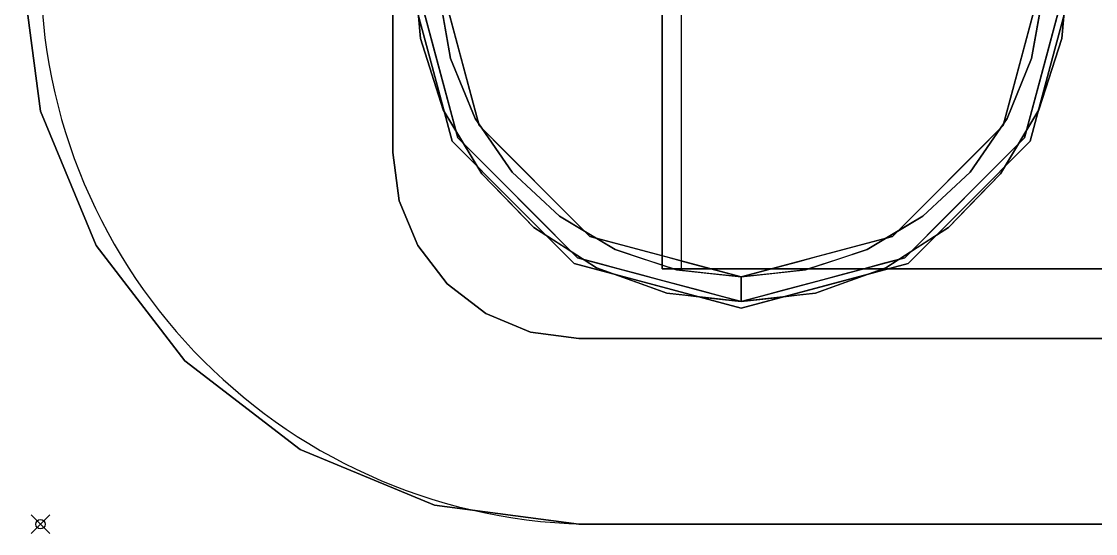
# Model space of a CAD drawing. Header units: millimetres. Extents: x -2 to 771, y -886 to 7.
# Drawn here: x -2 to 113.6, y -886 to -830.9 of the extents above; entities that cross this region are included whole.
import ezdxf

# ---------------------------------------------------------------- set-up
doc = ezdxf.new("R2010")
doc.units = ezdxf.units.MM
doc.header["$PDMODE"] = 35
for name, color, linetype in [('IQ_200_2D', 1, 'Continuous'), ('IQ_200_3D', 1, 'Continuous'), ('IQ_204_3D', 7, 'Continuous'), ('IQ_INS_3D', 3, 'Continuous')]:
    doc.layers.add(name, color=color, linetype=linetype)

msp = doc.modelspace()

# ---------------------------------------------------------------- linework, layer by layer
at = {"layer": 'IQ_200_2D'}
for p, q in [((69, -822.5), (69, -857.5)), ((69, -857.5), (669, -857.5)), ((60, -885), (710, -885))]:
    msp.add_line(p, q, dxfattribs=at)
msp.add_arc((60, -825), 60, 180, 270, dxfattribs=at)
at = {"layer": 'IQ_200_3D'}
for points, invisible_edges in [([(-2.04, -825, 157), (767.96, -60, 157), (767.96, -825, 157), (707.96, -885, 157)], 13), ([(767.96, -825, 190), (767.96, -60, 190), (-2.04, -825, 190), (707.96, -885, 190)], 14), ([(727.96, -845, 150), (37.96, -845, 150), (37.96, -80, 150), (727.96, -80, 150)], 5), ([(-2.04, -825, 157), (0, -840.53, 157), (0, -840.53, 190), (-2.04, -825, 190)], 2), ([(57.96, -885, 157), (0, -840.53, 157), (-2.04, -825, 157), (707.96, -885, 157)], 5), ([(-2.04, -825, 190), (0, -840.53, 190), (57.96, -885, 190), (707.96, -885, 190)], 10), ([(0, -840.53, 157), (5.99, -855, 157), (5.99, -855, 190), (0, -840.53, 190)], 10), ([(15.53, -867.43, 157), (5.99, -855, 157), (0, -840.53, 157), (57.96, -885, 157)], 12), ([(15.53, -867.43, 190), (57.96, -885, 190), (0, -840.53, 190), (5.99, -855, 190)], 3), ([(37.96, -845, 150), (38.64, -850.18, 150), (38.64, -850.18, 157), (37.96, -845, 157)], 2), ([(40.64, -855, 150), (38.64, -850.18, 150), (37.96, -845, 150), (57.96, -865, 150)], 12), ([(707.96, -865, 150), (57.96, -865, 150), (37.96, -845, 150), (727.96, -845, 150)], 14), ([(38.64, -850.18, 150), (40.64, -855, 150), (40.64, -855, 157), (38.64, -850.18, 157)], 10), ([(15.53, -867.43, 190), (5.99, -855, 190), (5.99, -855, 157), (15.53, -867.43, 157)], 10), ([(43.81, -859.14, 157), (40.64, -855, 157), (40.64, -855, 150), (43.81, -859.14, 150)], 10), ([(57.96, -865, 150), (43.81, -859.14, 150), (40.64, -855, 150)], 13), ([(43.81, -859.14, 150), (47.96, -862.32, 150), (47.96, -862.32, 157), (43.81, -859.14, 157)], 10), ([(57.96, -865, 150), (52.78, -864.32, 150), (47.96, -862.32, 150), (43.81, -859.14, 150)], 8), ([(47.96, -862.32, 150), (52.78, -864.32, 150), (52.78, -864.32, 157), (47.96, -862.32, 157)], 10), ([(57.96, -865, 157), (52.78, -864.32, 157), (52.78, -864.32, 150), (57.96, -865, 150)], 2), ([(15.53, -867.43, 157), (27.96, -876.96, 157), (27.96, -876.96, 190), (15.53, -867.43, 190)], 10), ([(27.96, -876.96, 157), (15.53, -867.43, 157), (57.96, -885, 157), (42.43, -882.96, 157)], 2), ([(27.96, -876.96, 190), (42.43, -882.96, 190), (57.96, -885, 190), (15.53, -867.43, 190)], 4), ([(27.96, -876.96, 157), (42.43, -882.96, 157), (42.43, -882.96, 190), (27.96, -876.96, 190)], 10), ([(57.96, -885, 190), (42.43, -882.96, 190), (42.43, -882.96, 157), (57.96, -885, 157)], 2)]:
    msp.add_3dface(points, dxfattribs=dict(at, invisible_edges=invisible_edges))
for points in [[(37.96, -80, 157), (37.96, -80, 150), (37.96, -845, 150), (37.96, -845, 157)], [(66.96, -822.5, 1470), (66.96, -822.5, 195), (66.96, -857.5, 195), (66.96, -857.5, 1470)], [(666.96, -857.5, 195), (66.96, -857.5, 195), (66.96, -822.5, 195), (666.96, -822.5, 195)], [(666.96, -857.5, 1470), (666.96, -822.5, 1470), (66.96, -822.5, 1470), (66.96, -857.5, 1470)], [(666.96, -857.5, 1470), (666.96, -857.5, 195), (66.96, -857.5, 195), (66.96, -857.5, 1470)], [(57.96, -865, 157), (57.96, -865, 150), (707.96, -865, 150), (707.96, -865, 157)], [(57.96, -885, 190), (57.96, -885, 157), (707.96, -885, 157), (707.96, -885, 190)]]:
    msp.add_3dface(points, dxfattribs=at)
at = {"layer": 'IQ_204_3D'}
for points, invisible_edges in [([(41.92, -834.79, 150), (39.51, -825.81, 150), (39.51, -825.81, 117.11), (41.92, -834.79, 117.11)], 10), ([(40.24, -824.71, 74.79), (40.91, -832.72, 82.81), (40.23, -825.81, 116.94)], 14), ([(40.91, -832.72, 82.81), (42.59, -834.62, 116.94), (40.23, -825.81, 116.94)], 13), ([(40.23, -825.81, 116.94), (44.95, -843.42, 116.94), (47.24, -842.1, 116.94), (42.88, -825.81, 116.94)], 10), ([(40.24, -824.71, 74.79), (42.95, -828.01, 78.09), (40.91, -832.72, 82.81)], 3), ([(42.95, -828.01, 78.09), (42.88, -825.81, 116.94), (45.06, -833.95, 116.94)], 13), ([(103.67, -842.1, 116.94), (105.97, -843.42, 116.94), (110.68, -825.81, 116.94), (108.03, -825.81, 116.94)], 5), ([(107.96, -828.01, 78.09), (105.85, -833.95, 116.94), (108.03, -825.81, 116.94)], 13), ([(110, -832.72, 82.81), (107.96, -828.01, 78.09), (110.67, -824.71, 74.79)], 3), ([(110, -832.72, 82.81), (110.68, -825.81, 116.94), (108.33, -834.62, 116.94)], 13), ([(111.4, -825.81, 117.11), (111.4, -825.81, 150), (108.99, -834.79, 150), (108.99, -834.79, 117.11)], 5), ([(110.67, -824.71, 74.79), (110.68, -825.81, 116.94), (110, -832.72, 82.81)], 3), ([(40.91, -832.72, 82.81), (42.95, -828.01, 78.09), (44.17, -834.88, 84.96)], 13), ([(44.17, -834.88, 84.96), (42.95, -828.01, 78.09), (45.06, -833.95, 116.94)], 14), ([(106.74, -834.88, 84.96), (105.85, -833.95, 116.94), (107.96, -828.01, 78.09)], 3), ([(106.74, -834.88, 84.96), (107.96, -828.01, 78.09), (110, -832.72, 82.81)], 14), ([(43.38, -840.38, 90.46), (40.91, -832.72, 82.81), (44.17, -834.88, 84.96)], 14), ([(43.38, -840.38, 90.46), (42.59, -834.62, 116.94), (40.91, -832.72, 82.81)], 3), ([(107.53, -840.38, 90.46), (106.74, -834.88, 84.96), (110, -832.72, 82.81)], 3), ([(108.33, -834.62, 116.94), (107.53, -840.38, 90.46), (110, -832.72, 82.81)], 13), ([(41.92, -834.79, 117.11), (44.33, -843.78, 117.11), (44.33, -843.78, 150), (41.92, -834.79, 150)], 10), ([(43.38, -840.38, 90.46), (44.95, -843.42, 116.94), (42.59, -834.62, 116.94)], 13), ([(44.17, -834.88, 84.96), (46.82, -841.34, 91.42), (43.38, -840.38, 90.46)], 14), ([(44.17, -834.88, 84.96), (45.06, -833.95, 116.94), (46.82, -841.34, 91.42)], 3), ([(46.82, -841.34, 91.42), (45.06, -833.95, 116.94), (47.24, -842.1, 116.94)], 13), ([(104.09, -841.34, 91.42), (103.67, -842.1, 116.94), (105.85, -833.95, 116.94)], 13), ([(106.74, -834.88, 84.96), (104.09, -841.34, 91.42), (105.85, -833.95, 116.94)], 14), ([(106.74, -834.88, 84.96), (107.53, -840.38, 90.46), (104.09, -841.34, 91.42)], 3), ([(108.33, -834.62, 116.94), (105.97, -843.42, 116.94), (107.53, -840.38, 90.46)], 14), ([(106.58, -843.78, 150), (106.58, -843.78, 117.11), (108.99, -834.79, 117.11), (108.99, -834.79, 150)], 5), ([(43.38, -840.38, 90.46), (46.82, -841.34, 91.42), (47.52, -847.28, 97.36)], 3), ([(47.52, -847.28, 97.36), (44.95, -843.42, 116.94), (43.38, -840.38, 90.46)], 3), ([(103.39, -847.28, 97.36), (104.09, -841.34, 91.42), (107.53, -840.38, 90.46)], 3), ([(103.39, -847.28, 97.36), (107.53, -840.38, 90.46), (105.97, -843.42, 116.94)], 14), ([(46.82, -841.34, 91.42), (50.79, -847.09, 97.17), (47.52, -847.28, 97.36)], 14), ([(47.24, -842.1, 116.94), (50.23, -845.08, 116.94), (46.82, -841.34, 91.42)], 14), ([(46.82, -841.34, 91.42), (50.23, -845.08, 116.94), (50.79, -847.09, 97.17)], 3), ([(104.09, -841.34, 91.42), (103.39, -847.28, 97.36), (100.12, -847.09, 97.17)], 3), ([(100.12, -847.09, 97.17), (100.69, -845.08, 116.94), (104.09, -841.34, 91.42)], 3), ([(100.69, -845.08, 116.94), (103.67, -842.1, 116.94), (104.09, -841.34, 91.42)], 14), ([(59.17, -854.02, 116.94), (47.24, -842.1, 116.94), (44.95, -843.42, 116.94), (57.84, -856.32, 116.94)], 10), ([(105.97, -843.42, 116.94), (103.67, -842.1, 116.94), (91.74, -854.02, 116.94), (93.07, -856.32, 116.94)], 5), ([(44.33, -843.78, 117.11), (50.91, -850.36, 117.11), (50.91, -850.36, 150), (44.33, -843.78, 150)], 10), ([(48.17, -846.65, 116.94), (44.95, -843.42, 116.94), (47.52, -847.28, 97.36)], 14), ([(100, -850.36, 117.11), (106.58, -843.78, 117.11), (106.58, -843.78, 150), (100, -850.36, 150)], 10), ([(103.39, -847.28, 97.36), (105.97, -843.42, 116.94), (102.74, -846.65, 116.94)], 13), ([(50.23, -845.08, 116.94), (53.21, -848.06, 116.94), (50.79, -847.09, 97.17)], 14), ([(97.7, -848.06, 116.94), (100.69, -845.08, 116.94), (100.12, -847.09, 97.17)], 14), ([(50.32, -850.17, 100.25), (48.17, -846.65, 116.94), (47.52, -847.28, 97.36)], 3), ([(47.52, -847.28, 97.36), (50.79, -847.09, 97.17), (53.12, -853.05, 103.14)], 3), ([(48.17, -846.65, 116.94), (50.32, -850.17, 100.25), (51.39, -849.87, 116.94)], 3), ([(55.89, -851.85, 101.94), (53.12, -853.05, 103.14), (50.79, -847.09, 97.17)], 3), ([(53.34, -849.47, 99.55), (50.79, -847.09, 97.17), (53.21, -848.06, 116.94)], 14), ([(95.02, -851.85, 101.94), (100.12, -847.09, 97.17), (97.79, -853.05, 103.14)], 14), ([(97.57, -849.47, 99.55), (97.7, -848.06, 116.94), (100.12, -847.09, 97.17)], 3), ([(97.79, -853.05, 103.14), (100.12, -847.09, 97.17), (103.39, -847.28, 97.36)], 3), ([(102.74, -846.65, 116.94), (99.52, -849.87, 116.94), (100.59, -850.17, 100.25)], 14), ([(102.74, -846.65, 116.94), (100.59, -850.17, 100.25), (103.39, -847.28, 97.36)], 13), ([(53.34, -849.47, 99.55), (53.21, -848.06, 116.94), (56.19, -851.04, 116.94)], 13), ([(97.7, -848.06, 116.94), (97.57, -849.47, 99.55), (94.72, -851.04, 116.94)], 3), ([(53.12, -853.05, 103.14), (51.39, -849.87, 116.94), (50.32, -850.17, 100.25)], 3), ([(53.12, -853.05, 103.14), (54.62, -853.09, 116.94), (51.39, -849.87, 116.94)], 13), ([(55.89, -851.85, 101.94), (53.34, -849.47, 99.55), (56.19, -851.04, 116.94)], 14), ([(95.02, -851.85, 101.94), (94.72, -851.04, 116.94), (97.57, -849.47, 99.55)], 3), ([(97.79, -853.05, 103.14), (99.52, -849.87, 116.94), (96.29, -853.09, 116.94)], 13), ([(99.52, -849.87, 116.94), (97.79, -853.05, 103.14), (100.59, -850.17, 100.25)], 13), ([(50.91, -850.36, 117.11), (57.49, -856.93, 117.11), (57.49, -856.93, 150), (50.91, -850.36, 150)], 10), ([(55.89, -851.85, 101.94), (56.19, -851.04, 116.94), (58.89, -853.64, 103.72)], 3), ([(59.17, -854.02, 116.94), (58.89, -853.64, 103.72), (56.19, -851.04, 116.94)], 3), ([(94.72, -851.04, 116.94), (92.02, -853.64, 103.72), (91.74, -854.02, 116.94)], 3), ([(92.02, -853.64, 103.72), (94.72, -851.04, 116.94), (95.02, -851.85, 101.94)], 3), ([(100, -850.36, 150), (93.43, -856.93, 150), (93.43, -856.93, 117.11), (100, -850.36, 117.11)], 10), ([(59.89, -857.41, 107.49), (53.12, -853.05, 103.14), (55.89, -851.85, 101.94)], 14), ([(55.89, -851.85, 101.94), (61.89, -855.42, 105.51), (59.89, -857.41, 107.49)], 14), ([(91.02, -857.41, 107.49), (89.02, -855.42, 105.51), (95.02, -851.85, 101.94)], 13), ([(97.79, -853.05, 103.14), (91.02, -857.41, 107.49), (95.02, -851.85, 101.94)], 14), ([(56.5, -855.23, 105.32), (54.62, -853.09, 116.94), (53.12, -853.05, 103.14)], 3), ([(54.62, -853.09, 116.94), (56.5, -855.23, 105.32), (56.23, -854.71, 116.94)], 3), ([(97.79, -853.05, 103.14), (96.29, -853.09, 116.94), (94.41, -855.23, 105.32)], 3), ([(94.41, -855.23, 105.32), (96.29, -853.09, 116.94), (94.68, -854.71, 116.94)], 13), ([(56.5, -855.23, 105.32), (57.84, -856.32, 116.94), (56.23, -854.71, 116.94)], 13), ([(75.46, -858.38, 116.94), (59.17, -854.02, 116.94), (57.84, -856.32, 116.94), (75.46, -861.04, 116.94)], 2), ([(58.89, -853.64, 103.72), (59.17, -854.02, 116.94), (61.89, -855.42, 105.51)], 3), ([(61.89, -855.42, 105.51), (59.17, -854.02, 116.94), (63.24, -855.11, 116.94)], 13), ([(93.07, -856.32, 116.94), (91.74, -854.02, 116.94), (75.46, -858.38, 116.94), (75.46, -861.04, 116.94)], 1), ([(87.67, -855.11, 116.94), (91.74, -854.02, 116.94), (89.02, -855.42, 105.51)], 14), ([(92.02, -853.64, 103.72), (89.02, -855.42, 105.51), (91.74, -854.02, 116.94)], 14), ([(94.68, -854.71, 116.94), (93.07, -856.32, 116.94), (94.41, -855.23, 105.32)], 14), ([(56.5, -855.23, 105.32), (59.89, -857.41, 107.49), (57.84, -856.32, 116.94)], 14), ([(67.46, -860.12, 110.2), (59.89, -857.41, 107.49), (61.89, -855.42, 105.51)], 14), ([(61.89, -855.42, 105.51), (63.24, -855.11, 116.94), (65.2, -856.53, 106.61)], 3), ([(61.89, -855.42, 105.51), (68.51, -857.63, 107.72), (67.46, -860.12, 110.2)], 14), ([(65.28, -855.66, 116.94), (65.2, -856.53, 106.61), (63.24, -855.11, 116.94)], 3), ([(65.2, -856.53, 106.61), (65.28, -855.66, 116.94), (66.86, -857.08, 107.17)], 3), ([(67.31, -856.2, 116.94), (66.86, -857.08, 107.17), (65.28, -855.66, 116.94)], 3), ([(89.02, -855.42, 105.51), (83.45, -860.12, 110.2), (82.4, -857.63, 107.72)], 3), ([(83.45, -860.12, 110.2), (89.02, -855.42, 105.51), (91.02, -857.41, 107.49)], 3), ([(84.05, -857.08, 107.17), (83.6, -856.2, 116.94), (85.64, -855.66, 116.94)], 13), ([(85.64, -855.66, 116.94), (85.71, -856.53, 106.61), (84.05, -857.08, 107.17)], 13), ([(85.64, -855.66, 116.94), (87.67, -855.11, 116.94), (85.71, -856.53, 106.61)], 14), ([(89.02, -855.42, 105.51), (85.71, -856.53, 106.61), (87.67, -855.11, 116.94)], 14), ([(93.07, -856.32, 116.94), (91.02, -857.41, 107.49), (94.41, -855.23, 105.32)], 13), ([(57.49, -856.93, 150), (65.93, -859.2, 117.11), (66.47, -859.34, 150)], 3), ([(57.49, -856.93, 150), (57.49, -856.93, 117.11), (65.93, -859.2, 117.11)], 13), ([(60.04, -856.91, 116.94), (57.84, -856.32, 116.94), (59.89, -857.41, 107.49)], 14), ([(61.78, -858.09, 108.17), (60.04, -856.91, 116.94), (59.89, -857.41, 107.49)], 3), ([(60.04, -856.91, 116.94), (61.78, -858.09, 108.17), (62.24, -857.5, 116.94)], 3), ([(67.31, -856.2, 116.94), (68.51, -857.63, 107.72), (66.86, -857.08, 107.17)], 13), ([(67.31, -856.2, 116.94), (69.35, -856.75, 116.94), (68.51, -857.63, 107.72)], 14), ([(69.35, -856.75, 116.94), (71.38, -857.29, 116.94), (68.51, -857.63, 107.72)], 14), ([(79.53, -857.29, 116.94), (81.56, -856.75, 116.94), (82.4, -857.63, 107.72)], 14), ([(81.56, -856.75, 116.94), (83.6, -856.2, 116.94), (82.4, -857.63, 107.72)], 14), ([(84.05, -857.08, 107.17), (82.4, -857.63, 107.72), (83.6, -856.2, 116.94)], 14), ([(84.99, -859.2, 117.11), (93.43, -856.93, 150), (84.44, -859.34, 150)], 13), ([(93.43, -856.93, 117.11), (93.43, -856.93, 150), (84.99, -859.2, 117.11)], 3), ([(90.87, -856.91, 116.94), (88.67, -857.5, 116.94), (89.13, -858.09, 108.17)], 14), ([(89.13, -858.09, 108.17), (91.02, -857.41, 107.49), (90.87, -856.91, 116.94)], 14), ([(91.02, -857.41, 107.49), (93.07, -856.32, 116.94), (90.87, -856.91, 116.94)], 13), ([(62.24, -857.5, 116.94), (61.78, -858.09, 108.17), (63.67, -858.76, 108.85)], 13), ([(64.45, -858.09, 116.94), (62.24, -857.5, 116.94), (63.67, -858.76, 108.85)], 14), ([(65.57, -859.44, 109.52), (64.45, -858.09, 116.94), (63.67, -858.76, 108.85)], 3), ([(64.45, -858.09, 116.94), (65.57, -859.44, 109.52), (66.65, -858.68, 116.94)], 3), ([(75.46, -858.38, 108.47), (67.46, -860.12, 110.2), (68.51, -857.63, 107.72)], 3), ([(71.98, -858.01, 108.09), (68.51, -857.63, 107.72), (71.38, -857.29, 116.94)], 14), ([(73.42, -857.84, 116.94), (71.98, -858.01, 108.09), (71.38, -857.29, 116.94)], 3), ([(73.72, -858.2, 108.28), (71.98, -858.01, 108.09), (73.42, -857.84, 116.94)], 14), ([(73.42, -857.84, 116.94), (75.46, -858.38, 116.94), (73.72, -858.2, 108.28)], 14), ([(75.46, -858.38, 108.47), (73.72, -858.2, 108.28), (75.46, -858.38, 116.94)], 2), ([(75.46, -858.38, 108.47), (82.4, -857.63, 107.72), (83.45, -860.12, 110.2)], 14), ([(77.49, -857.84, 116.94), (77.19, -858.2, 108.28), (75.46, -858.38, 116.94)], 3), ([(75.46, -858.38, 108.47), (75.46, -858.38, 116.94), (77.19, -858.2, 108.28)], 2), ([(77.19, -858.2, 108.28), (77.49, -857.84, 116.94), (78.93, -858.01, 108.09)], 3), ([(77.49, -857.84, 116.94), (79.53, -857.29, 116.94), (78.93, -858.01, 108.09)], 14), ([(78.93, -858.01, 108.09), (79.53, -857.29, 116.94), (82.4, -857.63, 107.72)], 3), ([(85.34, -859.44, 109.52), (86.46, -858.09, 116.94), (84.26, -858.68, 116.94)], 13), ([(85.34, -859.44, 109.52), (87.24, -858.76, 108.85), (86.46, -858.09, 116.94)], 14), ([(87.24, -858.76, 108.85), (88.67, -857.5, 116.94), (86.46, -858.09, 116.94)], 13), ([(88.67, -857.5, 116.94), (87.24, -858.76, 108.85), (89.13, -858.09, 108.17)], 13), ([(66.65, -858.68, 116.94), (65.57, -859.44, 109.52), (67.46, -860.12, 110.2)], 13), ([(75.46, -861.75, 117.11), (66.47, -859.34, 150), (65.93, -859.2, 117.11)], 3), ([(66.47, -859.34, 150), (75.46, -861.75, 117.11), (75.46, -861.75, 150)], 1), ([(67.46, -860.12, 110.2), (68.85, -859.27, 116.94), (66.65, -858.68, 116.94)], 13), ([(75.46, -861.04, 111.12), (67.46, -860.12, 110.2), (75.46, -858.38, 108.47)], 14), ([(68.85, -859.27, 116.94), (67.46, -860.12, 110.2), (69.46, -860.35, 110.43)], 13), ([(69.46, -860.35, 110.43), (71.05, -859.86, 116.94), (68.85, -859.27, 116.94)], 13), ([(75.46, -861.04, 111.12), (75.46, -858.38, 108.47), (83.45, -860.12, 110.2)], 3), ([(75.46, -861.75, 117.11), (84.99, -859.2, 117.11), (84.44, -859.34, 150)], 14), ([(84.44, -859.34, 150), (75.46, -861.75, 150), (75.46, -861.75, 117.11)], 12), ([(79.86, -859.86, 116.94), (81.45, -860.35, 110.43), (82.06, -859.27, 116.94)], 3), ([(81.45, -860.35, 110.43), (83.45, -860.12, 110.2), (82.06, -859.27, 116.94)], 14), ([(83.45, -860.12, 110.2), (84.26, -858.68, 116.94), (82.06, -859.27, 116.94)], 13), ([(84.26, -858.68, 116.94), (83.45, -860.12, 110.2), (85.34, -859.44, 109.52)], 13), ([(71.05, -859.86, 116.94), (69.46, -860.35, 110.43), (71.46, -860.58, 110.66)], 13), ([(71.05, -859.86, 116.94), (71.46, -860.58, 110.66), (73.25, -860.45, 116.94)], 3), ([(73.25, -860.45, 116.94), (71.46, -860.58, 110.66), (73.46, -860.81, 110.89)], 13), ([(73.46, -860.81, 110.89), (75.46, -861.04, 116.94), (73.25, -860.45, 116.94)], 13), ([(75.46, -861.04, 116.94), (77.45, -860.81, 110.89), (77.66, -860.45, 116.94)], 3), ([(77.66, -860.45, 116.94), (77.45, -860.81, 110.89), (79.45, -860.58, 110.66)], 13), ([(79.45, -860.58, 110.66), (79.86, -859.86, 116.94), (77.66, -860.45, 116.94)], 13), ([(79.86, -859.86, 116.94), (79.45, -860.58, 110.66), (81.45, -860.35, 110.43)], 13), ([(75.46, -861.04, 116.94), (73.46, -860.81, 110.89), (75.46, -861.04, 111.12)], 1), ([(77.45, -860.81, 110.89), (75.46, -861.04, 116.94), (75.46, -861.04, 111.12)], 1)]:
    msp.add_3dface(points, dxfattribs=dict(at, invisible_edges=invisible_edges))
at = {"layer": 'IQ_INS_3D'}
msp.add_point((0, -885), dxfattribs=at)

doc.saveas('drawing.dxf')
